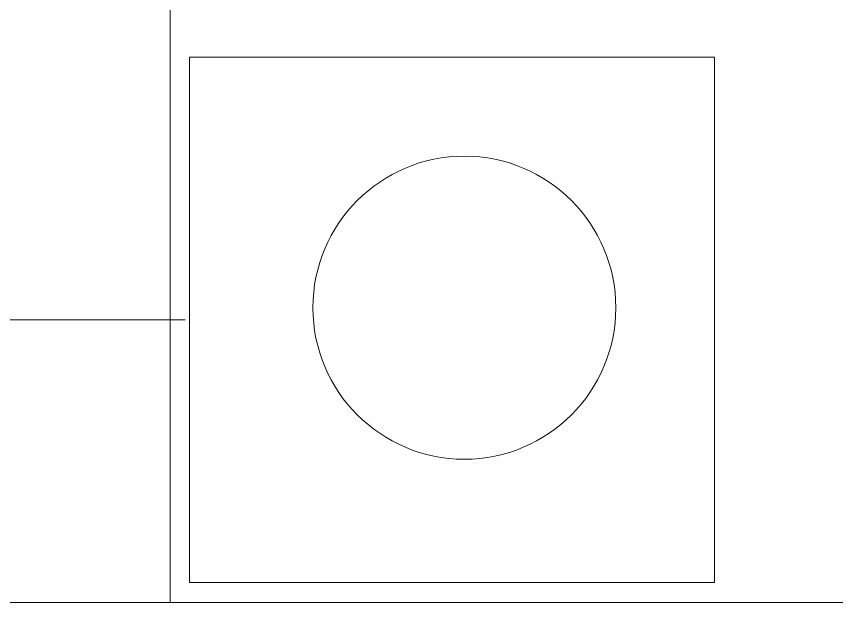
# Model space of a CAD drawing. Header units: millimetres. Extents: x -53.6 to 42.1, y -42.3 to 19.5.
# Drawn here: x -37.04 to -29.23, y -42.27 to -36.69 of the extents above; entities that cross this region are included whole.
import ezdxf

# ---------------------------------------------------------------- set-up
doc = ezdxf.new("R2010")
doc.units = ezdxf.units.MM
doc.header["$MEASUREMENT"] = 0
doc.layers.add('BG_OUTLINE', color=7, linetype='Continuous')
doc.layers.add('PIN_TOP', color=7, linetype='Continuous')

msp = doc.modelspace()

# ---------------------------------------------------------------- linework, layer by layer
at = {"layer": 'BG_OUTLINE', "color": 250, "lineweight": 20}
msp.add_ellipse((-32.7784, -39.467), major_axis=(0, 1.442), ratio=1, dxfattribs=at)
at = {"layer": 'BG_OUTLINE', "color": 3, "lineweight": 9}
msp.add_open_spline([(-35.58, -42.2737), (-35.58, -42.2737), (-35.58, 2.7261), (-35.58, 2.7261), (-35.58, 2.7261), (-35.58, 2.7261), (19.4199, 2.7261), (19.4199, 2.7261), (19.4199, 2.7261), (19.4199, 2.7261), (19.4199, -42.2737), (19.4199, -42.2737), (19.4199, -42.2737), (19.4199, -42.2737), (-35.58, -42.2737), (-35.58, -42.2737)], degree=3, knots=[0, 0, 0, 0, 0.25, 0.25, 0.25, 0.25, 0.5, 0.5, 0.5, 0.5, 0.75, 0.75, 0.75, 0.75, 1, 1, 1, 1], dxfattribs=at)
at = {"layer": 'BG_OUTLINE', "color": 250, "lineweight": 20}
for points in [[(-35.4352, -39.5838), (-35.4352, -39.5838), (-45.3928, -39.5838), (-45.3928, -39.5838)], [(-34.1998, -42.2737), (-34.1998, -42.2737), (-53.6386, -42.2737), (-53.6386, -42.2737)]]:
    msp.add_open_spline(points, degree=3, dxfattribs=at)
at = {"layer": 'PIN_TOP', "lineweight": 9}
msp.add_open_spline([(-35.3952, -42.0838), (-35.3952, -42.0838), (-35.3952, -37.0838), (-35.3952, -37.0838), (-35.3952, -37.0838), (-35.3952, -37.0838), (-30.3952, -37.0838), (-30.3952, -37.0838), (-30.3952, -37.0838), (-30.3952, -37.0838), (-30.3952, -42.0838), (-30.3952, -42.0838), (-30.3952, -42.0838), (-30.3952, -42.0838), (-35.3952, -42.0838), (-35.3952, -42.0838)], degree=3, knots=[0, 0, 0, 0, 0.25, 0.25, 0.25, 0.25, 0.5, 0.5, 0.5, 0.5, 0.75, 0.75, 0.75, 0.75, 1, 1, 1, 1], dxfattribs=at)

doc.saveas('drawing.dxf')
